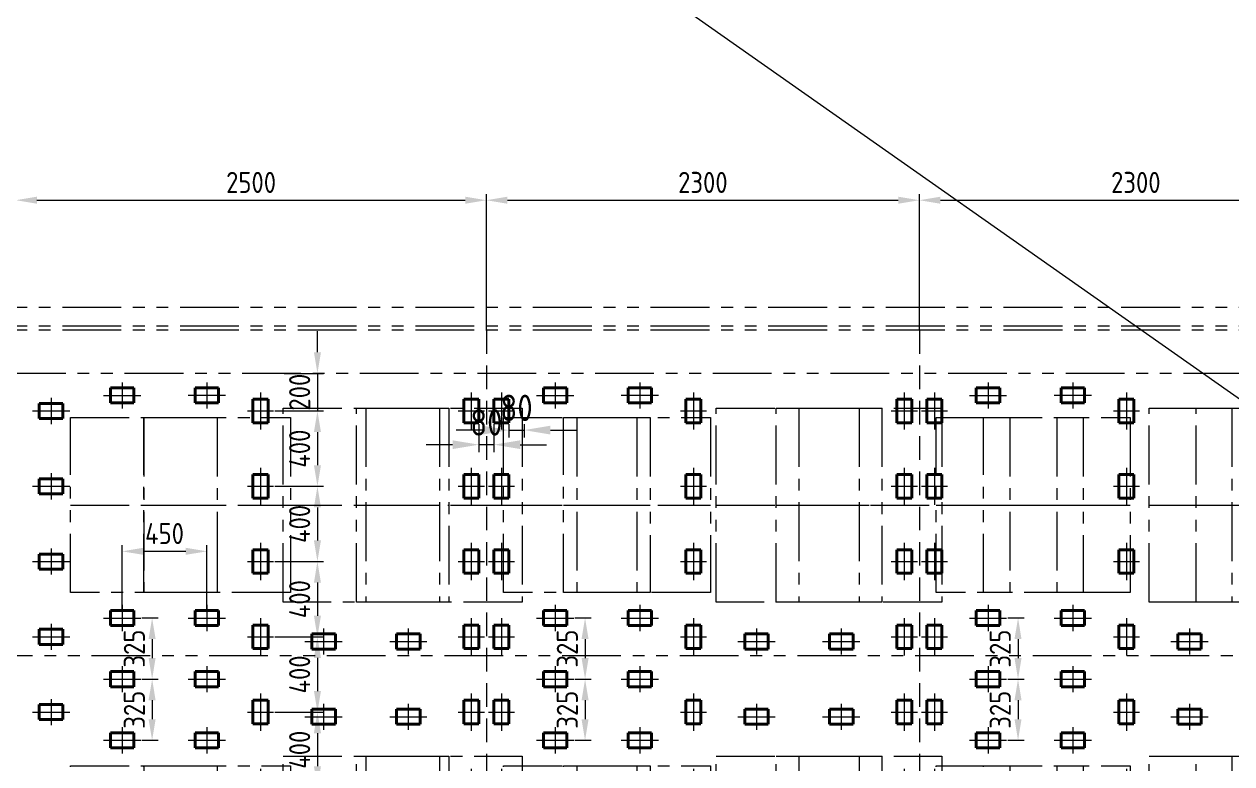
# Model space of a CAD drawing. Header units: millimetres. Extents: x 52110 to 400893, y -153728 to 31997.
# Drawn here: x 212805 to 219221, y -95355 to -91424 of the extents above; entities that cross this region are included whole.
import ezdxf

# ---------------------------------------------------------------- set-up
doc = ezdxf.new("R2010")
doc.units = ezdxf.units.MM
doc.header["$LTSCALE"] = 500
for name, pattern in [('CENTER', [2, 1.25, -0.25, 0.25, -0.25]), ('DASHED2', [0.375, 0.25, -0.125]), ('PHANTOM2', [1.25, 0.625, -0.125, 0.125, -0.125, 0.125, -0.125])]:
    doc.linetypes.add(name, pattern=pattern)
for name, color, linetype, lineweight in [('2D', 4, 'PHANTOM2', 20), ('SHI', 7, 'Continuous', 40), ('WEN', 3, 'Continuous', 20), ('XU', 6, 'DASHED2', 20), ('ZHONG', 1, 'CENTER', 20)]:
    doc.layers.add(name, color=color, linetype=linetype, lineweight=lineweight)
doc.styles.add('GB', font='gbenor.shx', dxfattribs={"bigfont": 'gbcbig.shx'})
doc.dimstyles.new('ISO-25$0', dxfattribs={"dimscale": 40, "dimtxt": 3.5, "dimasz": 3.5, "dimexe": 1, "dimexo": 0.2, "dimgap": 1.2, "dimtad": 1, "dimtoh": 1, "dimdec": 1, "dimzin": 9, "dimdsep": 46, "dimtxsty": 'GB', "dimcen": 0, "dimclrd": 3, "dimclre": 3, "dimclrt": 256, "dimadec": 0, "dimazin": 2, "dimtfac": 1, "dimtdec": 1, "dimtix": 1, "dimtmove": 0, "dimatfit": 3, "dimldrblk": 'DOTSMALL', "dimfxl": 0, "dimlwd": -1, "dimlwe": 20, "dimarcsym": 0})

# ---------------------------------------------------------------- blocks, each defined once
blk = doc.blocks.new('A$C757A3AD5')
at = {"layer": '2D'}
for points in [[(-110, 3090), (670, 3090), (670, 2160), (-110, 2160)], [(1020, 3140), (1900, 3140), (1900, 2110), (1020, 2110)], [(1020, 1290), (1900, 1290), (1900, 60), (1020, 60)], [(-110, 1240), (670, 1240), (670, 110), (-110, 110)]]:
    blk.add_lwpolyline(points, close=True, dxfattribs=at)
at = {"layer": 'ZHONG', "color": 1, "ltscale": 0.5}
for p, q in [((280, 3090), (280, 2160)), ((1460, 3140), (1460, 2110)), ((-110, 2625), (670, 2625)), ((1020, 2625), (1900, 2625)), ((1460, 1290), (1460, 60)), ((280, 1240), (280, 110)), ((-110, 675), (670, 675)), ((1020, 675), (1900, 675))]:
    blk.add_line(p, q, dxfattribs=at)
blk = doc.blocks.new('A$C35DD0C39')
at = {"layer": '2D'}
for p, q in [((21486, 4416), (296, 4416)), ((21486, 4316), (0, 4316)), ((21486, 4296), (296, 4296)), ((21191, 4066), (296, 4066)), ((703, 2566), (20730.9, 2566))]:
    blk.add_line(p, q, dxfattribs=at)
at = {"layer": 'WEN'}
for p in [(2341, 741), (4571, 741), (6801, 741)]:
    blk.add_blockref('A$C757A3AD5', p, dxfattribs=at)
blk = doc.blocks.new('A$C5B802F15')
at = {"layer": 'SHI', "color": 3}
for p, q in [((3680.1, 2810.6), (3760.1, 2810.6)), ((3680.1, 2685.6), (3680.1, 2810.6)), ((3760.1, 2810.6), (3760.1, 2685.6)), ((3760.1, 2685.6), (3680.1, 2685.6))]:
    blk.add_line(p, q, dxfattribs=at)
at = {"layer": 'ZHONG'}
for p, q in [((3720.1, 2846.8), (3720.1, 2649.3)), ((3650.7, 2748.1), (3789.6, 2748.1))]:
    blk.add_line(p, q, dxfattribs=at)
blk = doc.blocks.new('A$C437F63FB')
at = {"layer": 'XU'}
blk.add_line((149.5, 2283.5), (149.5, -2322.7), dxfattribs=at)
at = {"layer": 'WEN'}
for p in [(-3650.7, -893), (-3490.7, -893), (-3650.7, -1293), (-3490.7, -1293), (-3650.7, -1693), (-3490.7, -1693), (-3650.7, -2093), (-3650.7, -2093), (-3490.7, -2093), (-3490.7, -2093), (-3650.7, -2493), (-3490.7, -2493), (-3650.7, -2893), (-3490.7, -2893), (-3650.7, -3293), (-3490.7, -3293), (-3650.7, -3693), (-3490.7, -3693), (-3650.7, -4093), (-3490.7, -4093)]:
    blk.add_blockref('A$C5B802F15', p, dxfattribs=at)
blk = doc.blocks.new('A$C28FB080F')
at = {"layer": 'WEN'}
for p in [(-3650.7, 745.4), (-3650.7, 345.4), (-3650.7, -54.6), (-3650.7, -454.6), (-3650.7, -454.6), (-3650.7, -854.6), (-3650.7, -1254.6), (-3650.7, -1654.6), (-3650.7, -2054.6), (-3650.7, -2454.6)]:
    blk.add_blockref('A$C5B802F15', p, dxfattribs=at)
blk = doc.blocks.new('A$C211F6658')
at = {"layer": 'SHI'}
for p, q in [((-62.5, 40), (-62.5, -40)), ((62.5, 40), (-62.5, 40)), ((62.5, -40), (62.5, 40)), ((-62.5, -40), (62.5, -40))]:
    blk.add_line(p, q, dxfattribs=at)
at = {"layer": 'ZHONG'}
for p, q in [((0, 69.5), (0, -69.5)), ((-98.7, 0), (98.7, 0))]:
    blk.add_line(p, q, dxfattribs=at)
blk = doc.blocks.new('*D717')
at = {"layer": 'Defpoints', "color": 0}
for p in [(214180.7, -93279.5), (214130.2, -93479.5), (214363.1, -93479.5)]:
    blk.add_point(p, dxfattribs=at)
at = {"layer": 'WEN', "color": 3, "linetype": 'ByBlock'}
for p, q in [((214363.1, -93167.5), (214363.1, -93055.5)), ((214363.1, -93279.5), (214363.1, -93479.5)), ((214363.1, -93591.5), (214363.1, -93703.5))]:
    blk.add_line(p, q, dxfattribs=at)
at = {"layer": 'WEN', "color": 3, "linetype": 'ByBlock', "lineweight": 20}
for p, q in [((214187.1, -93279.5), (214395.1, -93279.5)), ((214136.6, -93479.5), (214395.1, -93479.5))]:
    blk.add_line(p, q, dxfattribs=at)
at = {"layer": 'WEN', "color": 3}
for points in [[(214344.5, -93167.5), (214381.8, -93167.5), (214363.1, -93279.5)], [(214344.5, -93591.5), (214381.8, -93591.5), (214363.1, -93479.5)]]:
    blk.add_solid(points, dxfattribs=at)
at = {"layer": 'WEN', "insert": (214268.7, -93379.5), "char_height": 112, "attachment_point": 5, "rotation": 90, "style": 'GB'}
blk.add_mtext('200', dxfattribs=at)
blk = doc.blocks.new('_DotSmall')
at = {"color": 0, "linetype": 'ByBlock', "const_width": 0.5}
blk.add_lwpolyline([(-0.0625, 0, 1), (0.0625, 0, 1)], format="xyb", close=True, dxfattribs=at)
blk = doc.blocks.new('*D718')
at = {"layer": 'Defpoints', "color": 0}
for p in [(214130.2, -93479.5), (214130.2, -93879.5), (214363.1, -93879.5)]:
    blk.add_point(p, dxfattribs=at)
at = {"layer": 'WEN', "color": 3, "linetype": 'ByBlock', "lineweight": 20}
for p, q in [((214136.6, -93479.5), (214395.1, -93479.5)), ((214136.6, -93879.5), (214395.1, -93879.5))]:
    blk.add_line(p, q, dxfattribs=at)
at = {"layer": 'WEN', "color": 3, "linetype": 'ByBlock'}
blk.add_line((214363.1, -93591.5), (214363.1, -93767.5), dxfattribs=at)
at = {"layer": 'WEN', "color": 3}
for points in [[(214344.5, -93591.5), (214381.8, -93591.5), (214363.1, -93479.5)], [(214344.5, -93767.5), (214381.8, -93767.5), (214363.1, -93879.5)]]:
    blk.add_solid(points, dxfattribs=at)
at = {"layer": 'WEN', "insert": (214268.7, -93679.5), "char_height": 112, "attachment_point": 5, "rotation": 90, "style": 'GB'}
blk.add_mtext('400', dxfattribs=at)
blk = doc.blocks.new('*D719')
at = {"layer": 'Defpoints', "color": 0}
for p in [(214130.2, -93879.5), (214130.2, -94279.5), (214363.1, -94279.5)]:
    blk.add_point(p, dxfattribs=at)
at = {"layer": 'WEN', "color": 3, "linetype": 'ByBlock', "lineweight": 20}
for p, q in [((214136.6, -93879.5), (214395.1, -93879.5)), ((214136.6, -94279.5), (214395.1, -94279.5))]:
    blk.add_line(p, q, dxfattribs=at)
at = {"layer": 'WEN', "color": 3, "linetype": 'ByBlock'}
blk.add_line((214363.1, -93991.5), (214363.1, -94167.5), dxfattribs=at)
at = {"layer": 'WEN', "color": 3}
for points in [[(214344.5, -93991.5), (214381.8, -93991.5), (214363.1, -93879.5)], [(214344.5, -94167.5), (214381.8, -94167.5), (214363.1, -94279.5)]]:
    blk.add_solid(points, dxfattribs=at)
at = {"layer": 'WEN', "insert": (214268.7, -94079.5), "char_height": 112, "attachment_point": 5, "rotation": 90, "style": 'GB'}
blk.add_mtext('400', dxfattribs=at)
blk = doc.blocks.new('*D720')
at = {"layer": 'Defpoints', "color": 0}
for p in [(214130.2, -94279.5), (214130.2, -94679.5), (214363.1, -94679.5)]:
    blk.add_point(p, dxfattribs=at)
at = {"layer": 'WEN', "color": 3, "linetype": 'ByBlock', "lineweight": 20}
for p, q in [((214136.6, -94279.5), (214395.1, -94279.5)), ((214136.6, -94679.5), (214395.1, -94679.5))]:
    blk.add_line(p, q, dxfattribs=at)
at = {"layer": 'WEN', "color": 3, "linetype": 'ByBlock'}
blk.add_line((214363.1, -94391.5), (214363.1, -94567.5), dxfattribs=at)
at = {"layer": 'WEN', "color": 3}
for points in [[(214344.5, -94391.5), (214381.8, -94391.5), (214363.1, -94279.5)], [(214344.5, -94567.5), (214381.8, -94567.5), (214363.1, -94679.5)]]:
    blk.add_solid(points, dxfattribs=at)
at = {"layer": 'WEN', "insert": (214268.7, -94479.5), "char_height": 112, "attachment_point": 5, "rotation": 90, "style": 'GB'}
blk.add_mtext('400', dxfattribs=at)
blk = doc.blocks.new('*D721')
at = {"layer": 'Defpoints', "color": 0}
for p in [(214130.2, -94679.5), (214130.2, -95079.5), (214363.1, -95079.5)]:
    blk.add_point(p, dxfattribs=at)
at = {"layer": 'WEN', "color": 3, "linetype": 'ByBlock', "lineweight": 20}
for p, q in [((214136.6, -94679.5), (214395.1, -94679.5)), ((214136.6, -95079.5), (214395.1, -95079.5))]:
    blk.add_line(p, q, dxfattribs=at)
at = {"layer": 'WEN', "color": 3, "linetype": 'ByBlock'}
blk.add_line((214363.1, -94791.5), (214363.1, -94967.5), dxfattribs=at)
at = {"layer": 'WEN', "color": 3}
for points in [[(214344.5, -94791.5), (214381.8, -94791.5), (214363.1, -94679.5)], [(214344.5, -94967.5), (214381.8, -94967.5), (214363.1, -95079.5)]]:
    blk.add_solid(points, dxfattribs=at)
at = {"layer": 'WEN', "insert": (214268.7, -94879.5), "char_height": 112, "attachment_point": 5, "rotation": 90, "style": 'GB'}
blk.add_mtext('400', dxfattribs=at)
blk = doc.blocks.new('*D722')
at = {"layer": 'Defpoints', "color": 0}
for p in [(214130.2, -95079.5), (214130.2, -95479.5), (214363.1, -95479.5)]:
    blk.add_point(p, dxfattribs=at)
at = {"layer": 'WEN', "color": 3, "linetype": 'ByBlock', "lineweight": 20}
for p, q in [((214136.6, -95079.5), (214395.1, -95079.5)), ((214136.6, -95479.5), (214395.1, -95479.5))]:
    blk.add_line(p, q, dxfattribs=at)
at = {"layer": 'WEN', "color": 3, "linetype": 'ByBlock'}
blk.add_line((214363.1, -95191.5), (214363.1, -95367.5), dxfattribs=at)
at = {"layer": 'WEN', "color": 3}
for points in [[(214344.5, -95191.5), (214381.8, -95191.5), (214363.1, -95079.5)], [(214344.5, -95367.5), (214381.8, -95367.5), (214363.1, -95479.5)]]:
    blk.add_solid(points, dxfattribs=at)
at = {"layer": 'WEN', "insert": (214268.7, -95279.5), "char_height": 112, "attachment_point": 5, "rotation": 90, "style": 'GB'}
blk.add_mtext('400', dxfattribs=at)
blk = doc.blocks.new('*D727')
at = {"layer": 'Defpoints', "color": 0}
for p in [(213325.7, -94225.3), (213325.7, -94540.1), (213775.7, -94540.1)]:
    blk.add_point(p, dxfattribs=at)
at = {"layer": 'WEN', "color": 3, "linetype": 'ByBlock', "lineweight": 20}
for p, q in [((213325.7, -94533.7), (213325.7, -94193.3)), ((213775.7, -94533.7), (213775.7, -94193.3))]:
    blk.add_line(p, q, dxfattribs=at)
at = {"layer": 'WEN', "color": 3, "linetype": 'ByBlock'}
blk.add_line((213663.7, -94225.3), (213437.7, -94225.3), dxfattribs=at)
at = {"layer": 'WEN', "color": 3}
for points in [[(213437.7, -94206.6), (213437.7, -94243.9), (213325.7, -94225.3)], [(213663.7, -94206.6), (213663.7, -94243.9), (213775.7, -94225.3)]]:
    blk.add_solid(points, dxfattribs=at)
at = {"layer": 'WEN', "insert": (213550.7, -94130.9), "char_height": 112, "attachment_point": 5, "style": 'GB'}
blk.add_mtext('450', dxfattribs=at)
blk = doc.blocks.new('*D728')
at = {"layer": 'Defpoints', "color": 0}
for p in [(213424.5, -94579.5), (213424.5, -94904.5), (213484.9, -94904.5)]:
    blk.add_point(p, dxfattribs=at)
at = {"layer": 'WEN', "color": 3, "linetype": 'ByBlock', "lineweight": 20}
for p, q in [((213430.9, -94579.5), (213516.9, -94579.5)), ((213430.9, -94904.5), (213516.9, -94904.5))]:
    blk.add_line(p, q, dxfattribs=at)
at = {"layer": 'WEN', "color": 3, "linetype": 'ByBlock'}
blk.add_line((213484.9, -94691.5), (213484.9, -94792.5), dxfattribs=at)
at = {"layer": 'WEN', "color": 3}
for points in [[(213466.2, -94691.5), (213503.5, -94691.5), (213484.9, -94579.5)], [(213466.2, -94792.5), (213503.5, -94792.5), (213484.9, -94904.5)]]:
    blk.add_solid(points, dxfattribs=at)
at = {"layer": 'WEN', "insert": (213390.5, -94742), "char_height": 112, "attachment_point": 5, "rotation": 90, "style": 'GB'}
blk.add_mtext('325', dxfattribs=at)
blk = doc.blocks.new('*D729')
at = {"layer": 'Defpoints', "color": 0}
for p in [(213424.5, -94904.5), (213424.5, -95229.5), (213484.9, -95229.5)]:
    blk.add_point(p, dxfattribs=at)
at = {"layer": 'WEN', "color": 3, "linetype": 'ByBlock', "lineweight": 20}
for p, q in [((213430.9, -94904.5), (213516.9, -94904.5)), ((213430.9, -95229.5), (213516.9, -95229.5))]:
    blk.add_line(p, q, dxfattribs=at)
at = {"layer": 'WEN', "color": 3, "linetype": 'ByBlock'}
blk.add_line((213484.9, -95016.5), (213484.9, -95117.5), dxfattribs=at)
at = {"layer": 'WEN', "color": 3}
for points in [[(213466.2, -95016.5), (213503.5, -95016.5), (213484.9, -94904.5)], [(213466.2, -95117.5), (213503.5, -95117.5), (213484.9, -95229.5)]]:
    blk.add_solid(points, dxfattribs=at)
at = {"layer": 'WEN', "insert": (213390.5, -95067), "char_height": 112, "attachment_point": 5, "rotation": 90, "style": 'GB'}
blk.add_mtext('325', dxfattribs=at)
blk = doc.blocks.new('*D740')
at = {"layer": 'Defpoints', "color": 0}
for p in [(215260.7, -92359.5), (212760.7, -92929.5), (215260.7, -93051.1)]:
    blk.add_point(p, dxfattribs=at)
at = {"layer": 'WEN', "color": 3, "linetype": 'ByBlock', "lineweight": 20}
for p, q in [((212760.7, -92923.1), (212760.7, -92327.5)), ((215260.7, -93044.7), (215260.7, -92327.5))]:
    blk.add_line(p, q, dxfattribs=at)
at = {"layer": 'WEN', "color": 3, "linetype": 'ByBlock'}
blk.add_line((212872.7, -92359.5), (215148.7, -92359.5), dxfattribs=at)
at = {"layer": 'WEN', "color": 3}
for points in [[(212872.7, -92340.9), (212872.7, -92378.2), (212760.7, -92359.5)], [(215148.7, -92340.9), (215148.7, -92378.2), (215260.7, -92359.5)]]:
    blk.add_solid(points, dxfattribs=at)
at = {"layer": 'WEN', "insert": (214010.7, -92265.1), "char_height": 112, "attachment_point": 5, "style": 'GB'}
blk.add_mtext('2500', dxfattribs=at)
blk = doc.blocks.new('*D741')
at = {"layer": 'Defpoints', "color": 0}
for p in [(217560.7, -92359.5), (215260.7, -93051.1), (217560.7, -93051.1)]:
    blk.add_point(p, dxfattribs=at)
at = {"layer": 'WEN', "color": 3, "linetype": 'ByBlock', "lineweight": 20}
for p, q in [((215260.7, -93044.7), (215260.7, -92327.5)), ((217560.7, -93044.7), (217560.7, -92327.5))]:
    blk.add_line(p, q, dxfattribs=at)
at = {"layer": 'WEN', "color": 3, "linetype": 'ByBlock'}
blk.add_line((215372.7, -92359.5), (217448.7, -92359.5), dxfattribs=at)
at = {"layer": 'WEN', "color": 3}
for points in [[(215372.7, -92340.9), (215372.7, -92378.2), (215260.7, -92359.5)], [(217448.7, -92340.9), (217448.7, -92378.2), (217560.7, -92359.5)]]:
    blk.add_solid(points, dxfattribs=at)
at = {"layer": 'WEN', "insert": (216410.7, -92265.1), "char_height": 112, "attachment_point": 5, "style": 'GB'}
blk.add_mtext('2300', dxfattribs=at)
blk = doc.blocks.new('*D742')
at = {"layer": 'Defpoints', "color": 0}
for p in [(219860.7, -92359.5), (217560.7, -93051.1), (219860.7, -93051.1)]:
    blk.add_point(p, dxfattribs=at)
at = {"layer": 'WEN', "color": 3, "linetype": 'ByBlock', "lineweight": 20}
for p, q in [((217560.7, -93044.7), (217560.7, -92327.5)), ((219860.7, -93044.7), (219860.7, -92327.5))]:
    blk.add_line(p, q, dxfattribs=at)
at = {"layer": 'WEN', "color": 3, "linetype": 'ByBlock'}
blk.add_line((217672.7, -92359.5), (219748.7, -92359.5), dxfattribs=at)
at = {"layer": 'WEN', "color": 3}
for points in [[(217672.7, -92340.9), (217672.7, -92378.2), (217560.7, -92359.5)], [(219748.7, -92340.9), (219748.7, -92378.2), (219860.7, -92359.5)]]:
    blk.add_solid(points, dxfattribs=at)
at = {"layer": 'WEN', "insert": (218710.7, -92265.1), "char_height": 112, "attachment_point": 5, "style": 'GB'}
blk.add_mtext('2300', dxfattribs=at)
blk = doc.blocks.new('*D1020')
at = {"layer": 'Defpoints', "color": 0}
for p in [(218024.5, -94579.5), (218024.5, -94904.5), (218084.9, -94904.5)]:
    blk.add_point(p, dxfattribs=at)
at = {"layer": 'WEN', "color": 3, "linetype": 'ByBlock', "lineweight": 20}
for p, q in [((218030.9, -94579.5), (218116.9, -94579.5)), ((218030.9, -94904.5), (218116.9, -94904.5))]:
    blk.add_line(p, q, dxfattribs=at)
at = {"layer": 'WEN', "color": 3, "linetype": 'ByBlock'}
blk.add_line((218084.9, -94691.5), (218084.9, -94792.5), dxfattribs=at)
at = {"layer": 'WEN', "color": 3}
for points in [[(218066.2, -94691.5), (218103.5, -94691.5), (218084.9, -94579.5)], [(218066.2, -94792.5), (218103.5, -94792.5), (218084.9, -94904.5)]]:
    blk.add_solid(points, dxfattribs=at)
at = {"layer": 'WEN', "insert": (217990.5, -94742), "char_height": 112, "attachment_point": 5, "rotation": 90, "style": 'GB'}
blk.add_mtext('325', dxfattribs=at)
blk = doc.blocks.new('*D1021')
at = {"layer": 'Defpoints', "color": 0}
for p in [(218024.5, -94904.5), (218024.5, -95229.5), (218084.9, -95229.5)]:
    blk.add_point(p, dxfattribs=at)
at = {"layer": 'WEN', "color": 3, "linetype": 'ByBlock', "lineweight": 20}
for p, q in [((218030.9, -94904.5), (218116.9, -94904.5)), ((218030.9, -95229.5), (218116.9, -95229.5))]:
    blk.add_line(p, q, dxfattribs=at)
at = {"layer": 'WEN', "color": 3, "linetype": 'ByBlock'}
blk.add_line((218084.9, -95016.5), (218084.9, -95117.5), dxfattribs=at)
at = {"layer": 'WEN', "color": 3}
for points in [[(218066.2, -95016.5), (218103.5, -95016.5), (218084.9, -94904.5)], [(218066.2, -95117.5), (218103.5, -95117.5), (218084.9, -95229.5)]]:
    blk.add_solid(points, dxfattribs=at)
at = {"layer": 'WEN', "insert": (217990.5, -95067), "char_height": 112, "attachment_point": 5, "rotation": 90, "style": 'GB'}
blk.add_mtext('325', dxfattribs=at)
blk = doc.blocks.new('*D1022')
at = {"layer": 'Defpoints', "color": 0}
for p in [(215724.5, -94579.5), (215724.5, -94904.5), (215784.9, -94904.5)]:
    blk.add_point(p, dxfattribs=at)
at = {"layer": 'WEN', "color": 3, "linetype": 'ByBlock', "lineweight": 20}
for p, q in [((215730.9, -94579.5), (215816.9, -94579.5)), ((215730.9, -94904.5), (215816.9, -94904.5))]:
    blk.add_line(p, q, dxfattribs=at)
at = {"layer": 'WEN', "color": 3, "linetype": 'ByBlock'}
blk.add_line((215784.9, -94691.5), (215784.9, -94792.5), dxfattribs=at)
at = {"layer": 'WEN', "color": 3}
for points in [[(215766.2, -94691.5), (215803.5, -94691.5), (215784.9, -94579.5)], [(215766.2, -94792.5), (215803.5, -94792.5), (215784.9, -94904.5)]]:
    blk.add_solid(points, dxfattribs=at)
at = {"layer": 'WEN', "insert": (215690.5, -94742), "char_height": 112, "attachment_point": 5, "rotation": 90, "style": 'GB'}
blk.add_mtext('325', dxfattribs=at)
blk = doc.blocks.new('*D1023')
at = {"layer": 'Defpoints', "color": 0}
for p in [(215724.5, -94904.5), (215724.5, -95229.5), (215784.9, -95229.5)]:
    blk.add_point(p, dxfattribs=at)
at = {"layer": 'WEN', "color": 3, "linetype": 'ByBlock', "lineweight": 20}
for p, q in [((215730.9, -94904.5), (215816.9, -94904.5)), ((215730.9, -95229.5), (215816.9, -95229.5))]:
    blk.add_line(p, q, dxfattribs=at)
at = {"layer": 'WEN', "color": 3, "linetype": 'ByBlock'}
blk.add_line((215784.9, -95016.5), (215784.9, -95117.5), dxfattribs=at)
at = {"layer": 'WEN', "color": 3}
for points in [[(215766.2, -95016.5), (215803.5, -95016.5), (215784.9, -94904.5)], [(215766.2, -95117.5), (215803.5, -95117.5), (215784.9, -95229.5)]]:
    blk.add_solid(points, dxfattribs=at)
at = {"layer": 'WEN', "insert": (215690.5, -95067), "char_height": 112, "attachment_point": 5, "rotation": 90, "style": 'GB'}
blk.add_mtext('325', dxfattribs=at)
blk = doc.blocks.new('*D1156')
at = {"layer": 'Defpoints', "color": 0}
for p in [(215220.7, -93542), (215300.7, -93542), (215220.7, -93658.5)]:
    blk.add_point(p, dxfattribs=at)
at = {"layer": 'WEN', "color": 3, "linetype": 'ByBlock', "lineweight": 20}
for p, q in [((215220.7, -93550), (215220.7, -93698.5)), ((215300.7, -93550), (215300.7, -93698.5))]:
    blk.add_line(p, q, dxfattribs=at)
at = {"layer": 'WEN', "color": 3}
for p, q in [((215080.7, -93658.5), (214940.7, -93658.5)), ((215300.7, -93658.5), (215220.7, -93658.5)), ((215440.7, -93658.5), (215580.7, -93658.5))]:
    blk.add_line(p, q, dxfattribs=at)
for points in [[(215080.7, -93635.2), (215080.7, -93681.9), (215220.7, -93658.5)], [(215440.7, -93635.2), (215440.7, -93681.9), (215300.7, -93658.5)]]:
    blk.add_solid(points, dxfattribs=at)
at = {"layer": 'WEN', "insert": (215260.7, -93540.5), "char_height": 140, "attachment_point": 5, "style": 'GB'}
blk.add_mtext('80', dxfattribs=at)
blk = doc.blocks.new('*D1157')
at = {"layer": 'Defpoints', "color": 0}
for p in [(215380.7, -93542), (215460.7, -93542), (215460.7, -93581.1)]:
    blk.add_point(p, dxfattribs=at)
at = {"layer": 'WEN', "color": 3}
for p, q in [((215240.7, -93581.1), (215100.7, -93581.1)), ((215380.7, -93581.1), (215460.7, -93581.1)), ((215600.7, -93581.1), (215740.7, -93581.1))]:
    blk.add_line(p, q, dxfattribs=at)
at = {"layer": 'WEN', "color": 3, "linetype": 'ByBlock', "lineweight": 20}
for p, q in [((215380.7, -93550), (215380.7, -93621.1)), ((215460.7, -93550), (215460.7, -93621.1))]:
    blk.add_line(p, q, dxfattribs=at)
at = {"layer": 'WEN', "color": 3}
for points in [[(215240.7, -93557.7), (215240.7, -93604.4), (215380.7, -93581.1)], [(215600.7, -93557.7), (215600.7, -93604.4), (215460.7, -93581.1)]]:
    blk.add_solid(points, dxfattribs=at)
at = {"layer": 'WEN', "insert": (215420.7, -93463.1), "char_height": 140, "attachment_point": 5, "style": 'GB'}
blk.add_mtext('80', dxfattribs=at)

msp = doc.modelspace()

# ---------------------------------------------------------------- linework, layer by layer
at = {"layer": '2D'}
for p, q in [((232695.73524, -92929.54676), (211505.73524, -92929.54676)), ((232695.73524, -93029.54676), (211209.73524, -93029.54676)), ((232695.73524, -93049.54676), (211505.73524, -93049.54676)), ((232400.73524, -93279.54676), (211505.73524, -93279.54676)), ((211912.73524, -94779.5401), (231940.67763, -94779.5401))]:
    msp.add_line(p, q, dxfattribs=at)
at = {"layer": 'WEN'}
msp.add_line((205489.78782, -83735.7778), (238729.78782, -107095.7778), dxfattribs=at)

# ---------------------------------------------------------------- block references
at = {"layer": 'SHI'}
for p in [(213325.73863, -93397.04343), (215625.73863, -93397.04343), (217925.73863, -93397.04343), (212948.23863, -93479.54676), (212948.23863, -93879.54676), (212948.23863, -94279.54676), (213325.73863, -94579.5401), (213775.73863, -94579.5401), (215625.73863, -94579.5401), (216075.73863, -94579.5401), (217925.73863, -94579.5401), (218375.73863, -94579.5401), (212948.23863, -94679.54676), (214395.73863, -94704.5401), (214845.73863, -94704.5401), (216695.73863, -94704.5401), (217145.73863, -94704.5401), (218995.73863, -94704.5401), (213325.73863, -94904.5401), (213775.73863, -94904.5401), (215625.73863, -94904.5401), (216075.73863, -94904.5401), (217925.73863, -94904.5401), (218375.73863, -94904.5401), (212948.23863, -95079.54676), (214395.73863, -95104.5401), (214845.73863, -95104.5401), (216695.73863, -95104.5401), (217145.73863, -95104.5401), (218995.73863, -95104.5401), (213325.73863, -95229.5401), (213775.73863, -95229.5401), (215625.73863, -95229.5401), (216075.73863, -95229.5401), (217925.73863, -95229.5401), (218375.73863, -95229.5401)]:
    msp.add_blockref('A$C211F6658', p, dxfattribs=at)
at = {"layer": 'SHI', "xscale": -1}
for p in [(213775.73863, -93397.04343), (216075.73863, -93397.04343), (218375.73863, -93397.04343)]:
    msp.add_blockref('A$C211F6658', p, dxfattribs=at)
at = {"layer": 'WEN'}
for name, p in [('A$C35DD0C39', (211209.73535, -97345.5537)), ('A$C437F63FB', (215111.24863, -95334.62115)), ('A$C437F63FB', (217411.24863, -95334.62115)), ('A$C28FB080F', (213991.24871, -96972.98634)), ('A$C28FB080F', (216291.24871, -96972.98634)), ('A$C28FB080F', (218591.24871, -96972.98634)), ('A$C757A3AD5', (213160.73839, -96604.54012)), ('A$C757A3AD5', (215460.73839, -96604.54012)), ('A$C757A3AD5', (217760.73839, -96604.54012))]:
    msp.add_blockref(name, p, dxfattribs=at)

# ---------------------------------------------------------------- dimensions: what is measured, and where the dimension line sits
for base, p1, p2, override, picture, middle in [((215260.73863, -92359.52336), (212760.73863, -92929.54676), (215260.73863, -93051.07456), {"dimscale": 32, "dimtmove": 1, "dimatfit": 0, "dimfxl": 1.25}, '*D740', (214010.73863, -92265.12336)), ((217560.73863, -92359.52336), (215260.73863, -93051.07456), (217560.73863, -93051.07456), {"dimscale": 32, "dimtmove": 1, "dimatfit": 0, "dimfxl": 1.25}, '*D741', (216410.73863, -92265.12336)), ((219860.73863, -92359.52336), (217560.73863, -93051.07456), (219860.73863, -93051.07456), {"dimscale": 32, "dimtmove": 1, "dimatfit": 0, "dimfxl": 1.25}, '*D742', (218710.73863, -92265.12336)), ((215460.73863, -93581.07852), (215380.73863, -93542.04676), (215460.73863, -93542.04676), {"dimatfit": 0, "dimfxl": 1.25}, '*D1157', (215420.73863, -93463.07852)), ((215220.73863, -93658.5221), (215300.73863, -93542.04676), (215220.73863, -93542.04676), {"dimatfit": 0, "dimfxl": 1.25}, '*D1156', (215260.73863, -93540.5221)), ((213325.73863, -94225.27093), (213775.73863, -94540.05004), (213325.73863, -94540.05004), {"dimscale": 32, "dimtmove": 1, "dimatfit": 0, "dimfxl": 1.25}, '*D727', (213550.73863, -94130.87093))]:
    dim = msp.add_linear_dim(base=base, p1=p1, p2=p2, dimstyle='ISO-25$0', override=override, dxfattribs=at)
    dim.commit()
    dim.dimension.update_dxf_attribs({"geometry": picture, "text_midpoint": middle})
for base, p1, p2, picture, middle in [((214363.13677, -93479.54676), (214180.73863, -93279.54676), (214130.2287, -93479.54676), '*D717', (214268.73677, -93379.54676)), ((214363.13677, -93879.54676), (214130.2287, -93479.54676), (214130.2287, -93879.54676), '*D718', (214268.73677, -93679.54676)), ((214363.13677, -94279.54676), (214130.2287, -93879.54676), (214130.2287, -94279.54676), '*D719', (214268.73677, -94079.54676)), ((214363.13677, -94679.54676), (214130.2287, -94279.54676), (214130.2287, -94679.54676), '*D720', (214268.73677, -94479.54676)), ((213484.8632, -94904.5401), (213424.47485, -94579.5401), (213424.47485, -94904.5401), '*D728', (213390.4632, -94742.0401)), ((215784.8632, -94904.5401), (215724.47485, -94579.5401), (215724.47485, -94904.5401), '*D1022', (215690.4632, -94742.0401)), ((218084.8632, -94904.5401), (218024.47485, -94579.5401), (218024.47485, -94904.5401), '*D1020', (217990.4632, -94742.0401)), ((214363.13677, -95079.54676), (214130.2287, -94679.54676), (214130.2287, -95079.54676), '*D721', (214268.73677, -94879.54676)), ((213484.8632, -95229.5401), (213424.47485, -94904.5401), (213424.47485, -95229.5401), '*D729', (213390.4632, -95067.0401)), ((215784.8632, -95229.5401), (215724.47485, -94904.5401), (215724.47485, -95229.5401), '*D1023', (215690.4632, -95067.0401)), ((218084.8632, -95229.5401), (218024.47485, -94904.5401), (218024.47485, -95229.5401), '*D1021', (217990.4632, -95067.0401)), ((214363.13677, -95479.54676), (214130.2287, -95079.54676), (214130.2287, -95479.54676), '*D722', (214268.73677, -95279.54676))]:
    dim = msp.add_linear_dim(base=base, p1=p1, p2=p2, angle=90, dimstyle='ISO-25$0', override={"dimscale": 32, "dimtmove": 1, "dimatfit": 0, "dimfxl": 1.25}, dxfattribs=at)
    dim.commit()
    dim.dimension.update_dxf_attribs({"geometry": picture, "text_midpoint": middle})

doc.saveas('drawing.dxf')
